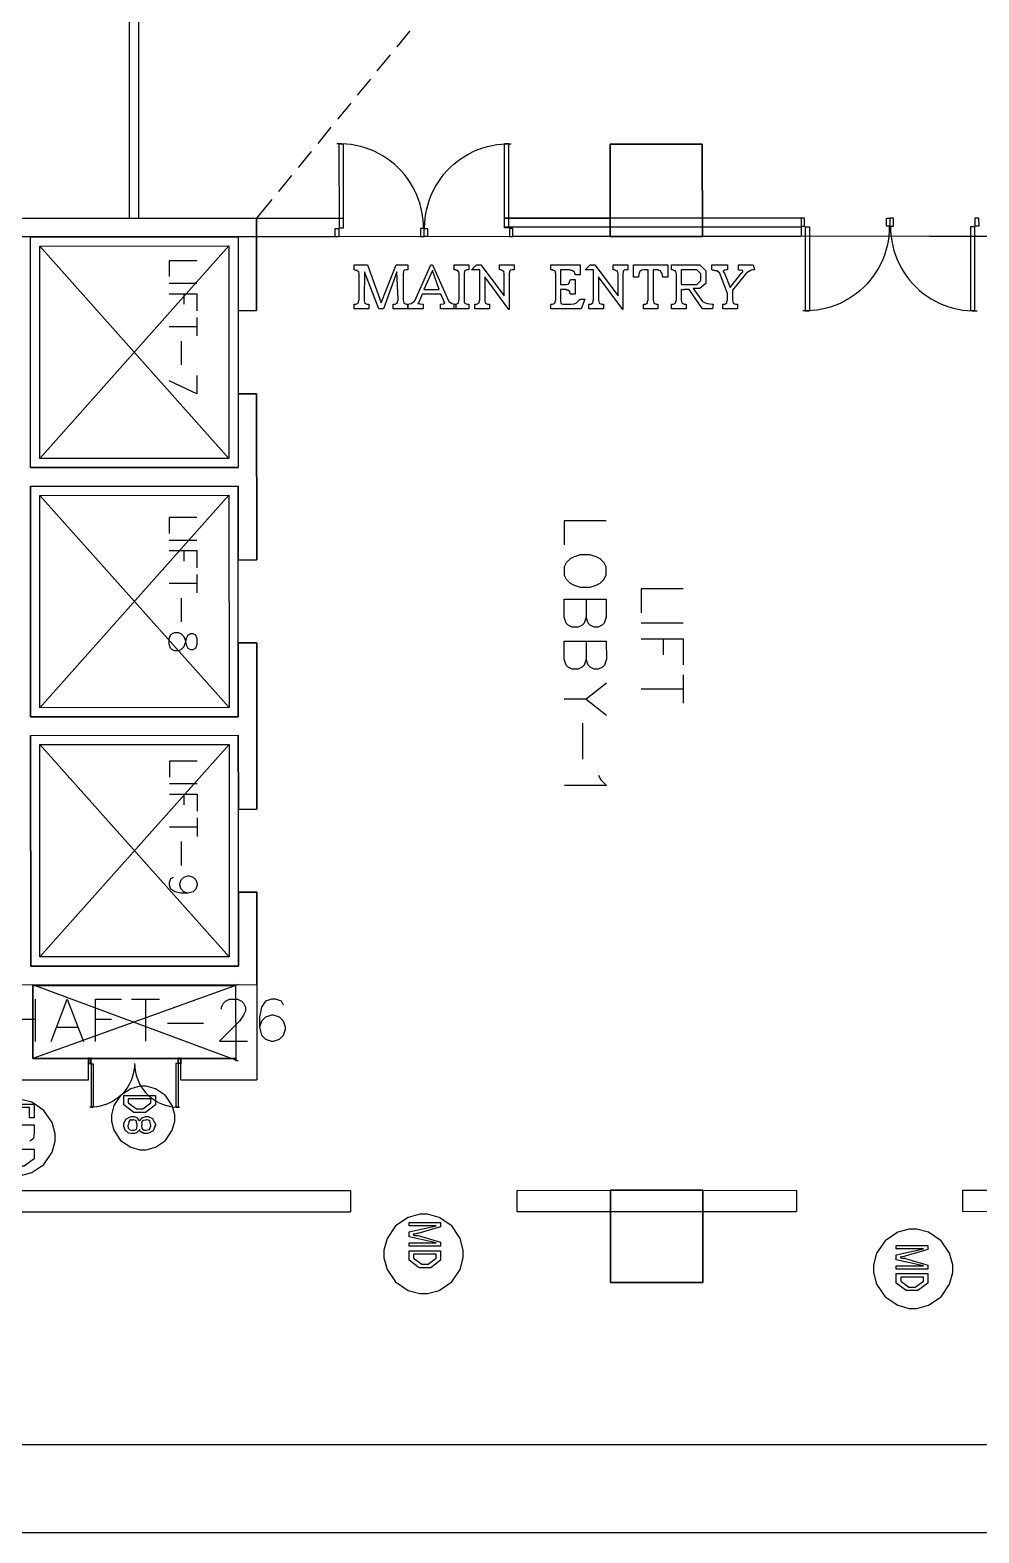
# Model space of a CAD drawing. Extents: x 0 to 23.4, y 0 to 16.5.
# Drawn here: x 7.921 to 10.619, y 0.206 to 4.478 of the extents above; entities that cross this region are included whole.
import ezdxf

# ---------------------------------------------------------------- set-up
doc = ezdxf.new("R2010")
doc.units = 0
doc.layers.get('0').update_dxf_attribs({"linetype": 'CONTINUOUS'})

msp = doc.modelspace()

# ---------------------------------------------------------------- linework, layer by layer
at = {"color": 0}
for points in [[(0.18755, 16.3479), (23.1772, 16.3479), (23.1772, 0.20622), (0.18755, 0.20622), (0.18755, 16.3479)], [(0.43766, 16.0978), (22.9271, 16.0978), (22.9271, 0.45627), (0.43766, 0.45627), (0.43766, 16.0978)], [(9.83257, 4.15397), (9.83268, 3.89154), (9.57026, 3.89144), (9.5701, 4.15386), (9.83257, 4.15397)], [(9.83257, 4.15397), (9.83268, 3.89154), (9.57026, 3.89144), (9.5701, 4.15386), (9.83257, 4.15397)], [(9.5701, 4.15386), (9.57026, 3.89144), (9.83268, 3.89154), (9.83257, 4.15397), (9.5701, 4.15386)], [(7.94857, 3.26058), (7.94829, 3.86426), (8.48633, 3.86447), (8.4866, 3.26079), (7.94857, 3.26058)], [(8.91228, 3.68544), (8.87233, 3.79069), (8.87061, 3.71322), (8.87061, 3.7105), (8.87224, 3.70275), (8.87256, 3.70236), (8.87283, 3.70161), (8.87896, 3.69933), (8.88103, 3.69933), (8.8845, 3.69933), (8.8845, 3.68544), (8.84283, 3.68544), (8.84283, 3.69933), (8.84631, 3.69933), (8.84853, 3.69933), (8.85476, 3.70242), (8.85519, 3.70301), (8.85503, 3.70301), (8.85476, 3.70622), (8.85672, 3.71149), (8.85672, 3.71322), (8.85671, 3.78267), (8.85671, 3.78494), (8.85542, 3.79135), (8.85519, 3.79178), (8.8546, 3.79156), (8.85226, 3.79243), (8.85189, 3.79486), (8.85151, 3.79503), (8.85064, 3.79449), (8.8469, 3.79465), (8.84381, 3.79656), (8.84283, 3.79656), (8.84283, 3.81044), (8.88015, 3.81044), (8.91922, 3.70281), (8.96175, 3.81044), (8.99561, 3.81044), (8.99561, 3.79656), (8.99214, 3.79656), (8.99044, 3.79656), (8.9854, 3.79563), (8.98367, 3.79351), (8.98324, 3.79286), (8.98286, 3.79167), (8.98172, 3.78494), (8.98171, 3.78267), (8.98172, 3.71322), (8.98171, 3.7105), (8.98335, 3.70275), (8.98367, 3.70236), (8.98394, 3.70161), (8.99007, 3.69933), (8.99212, 3.69933), (8.99561, 3.69933), (8.99561, 3.68544), (8.95394, 3.68544), (8.95393, 3.69933), (8.95742, 3.69933), (8.95964, 3.69933), (8.96588, 3.70242), (8.96631, 3.70301), (8.96615, 3.70301), (8.96588, 3.70622), (8.96783, 3.71149), (8.96783, 3.71322), (8.96436, 3.79069), (8.92617, 3.68544), (8.91228, 3.68544)], [(9.0894, 3.72717), (9.03558, 3.72717), (9.02756, 3.70676), (9.02701, 3.70568), (9.02453, 3.70324), (9.02453, 3.70242), (9.02419, 3.70231), (9.02376, 3.70101), (9.02669, 3.70063), (9.02713, 3.70047), (9.02713, 3.70047), (9.02951, 3.6996), (9.03694, 3.69943), (9.03842, 3.69938), (9.03842, 3.68549), (8.99501, 3.6855), (8.99501, 3.69938), (8.9955, 3.69949), (9.00439, 3.70079), (9.00478, 3.7009), (9.0051, 3.70112), (9.01383, 3.70774), (9.01475, 3.70871), (9.06033, 3.8105), (9.06554, 3.81049), (9.11089, 3.70828), (9.11171, 3.70665), (9.11931, 3.70144), (9.12001, 3.70112), (9.12001, 3.70112), (9.13026, 3.69943), (9.13151, 3.69938), (9.13151, 3.68549), (9.08854, 3.6855), (9.08854, 3.69938), (9.08925, 3.69943), (9.09765, 3.70036), (9.09808, 3.70047), (9.09842, 3.70053), (9.10069, 3.70215), (9.10069, 3.70264), (9.10037, 3.70269), (9.09776, 3.70763), (9.09722, 3.70828), (9.0894, 3.72717)], [(9.16894, 3.69938), (9.16894, 3.6855), (9.12728, 3.68549), (9.12728, 3.69938), (9.13075, 3.69938), (9.13292, 3.69938), (9.139, 3.7021), (9.13943, 3.70264), (9.13921, 3.70269), (9.13915, 3.70611), (9.14117, 3.71149), (9.14117, 3.71328), (9.14117, 3.78272), (9.14117, 3.78504), (9.1404, 3.79167), (9.14031, 3.79204), (9.13971, 3.79183), (9.13742, 3.79249), (9.13753, 3.79476), (9.13726, 3.79487), (9.13639, 3.79443), (9.13282, 3.79465), (9.13124, 3.79661), (9.13075, 3.79661), (9.12728, 3.79661), (9.12728, 3.81049), (9.16894, 3.8105), (9.16894, 3.79661), (9.16547, 3.79661), (9.16331, 3.79661), (9.15722, 3.79389), (9.15679, 3.79335), (9.15636, 3.7921), (9.15506, 3.7851), (9.15506, 3.78272), (9.15506, 3.71328), (9.15506, 3.71094), (9.15576, 3.70437), (9.15593, 3.70394), (9.15597, 3.70329), (9.15858, 3.70133), (9.15896, 3.70111), (9.15912, 3.70068), (9.16385, 3.69938), (9.16547, 3.69938), (9.16894, 3.69938)], [(9.19015, 3.8105), (9.20318, 3.81049), (9.26936, 3.72239), (9.26936, 3.78272), (9.26936, 3.78543), (9.26774, 3.79324), (9.26742, 3.79357), (9.26628, 3.79329), (9.26237, 3.79449), (9.25976, 3.79661), (9.25894, 3.7966), (9.25547, 3.79661), (9.25547, 3.8105), (9.29714, 3.81049), (9.29714, 3.7966), (9.29367, 3.79661), (9.29199, 3.79661), (9.28694, 3.79568), (9.28521, 3.79357), (9.28478, 3.79292), (9.2844, 3.79172), (9.28325, 3.785), (9.28325, 3.78272), (9.28325, 3.68354), (9.28282, 3.68354), (9.21381, 3.77642), (9.21381, 3.71328), (9.21381, 3.71056), (9.21544, 3.70281), (9.21576, 3.70242), (9.21604, 3.70167), (9.22217, 3.69938), (9.22422, 3.69938), (9.22769, 3.69939), (9.22769, 3.6855), (9.18603, 3.6855), (9.18603, 3.69938), (9.1895, 3.69939), (9.19174, 3.69939), (9.19797, 3.70247), (9.1984, 3.70307), (9.19824, 3.70307), (9.19797, 3.70628), (9.19992, 3.71154), (9.19992, 3.71328), (9.19992, 3.79661), (9.19792, 3.79661), (9.19336, 3.7966), (9.19189, 3.79661), (9.18994, 3.79661), (9.18554, 3.79661), (9.18408, 3.79661), (9.18212, 3.79661), (9.17774, 3.79661), (9.17626, 3.7966), (9.19015, 3.8105)], [(9.42953, 3.79661), (9.42953, 3.75494), (9.44342, 3.75493), (9.44596, 3.75494), (9.45318, 3.75694), (9.45361, 3.75732), (9.45329, 3.75771), (9.45719, 3.76747), (9.45731, 3.76882), (9.47119, 3.76883), (9.47119, 3.72717), (9.45731, 3.72717), (9.45714, 3.72831), (9.45567, 3.73551), (9.45557, 3.73585), (9.45486, 3.73568), (9.45236, 3.73687), (9.45204, 3.73936), (9.45165, 3.73953), (9.45085, 3.73899), (9.44721, 3.73915), (9.44433, 3.74106), (9.44342, 3.74104), (9.42953, 3.74106), (9.42953, 3.71001), (9.42953, 3.70807), (9.43007, 3.70247), (9.43018, 3.70221), (9.43022, 3.70176), (9.43192, 3.70019), (9.43212, 3.70003), (9.43212, 3.69987), (9.43653, 3.69938), (9.43799, 3.69938), (9.45535, 3.69938), (9.4585, 3.69939), (9.46728, 3.70014), (9.46793, 3.70025), (9.46793, 3.70025), (9.47487, 3.70313), (9.47553, 3.7035), (9.47592, 3.70372), (9.48421, 3.71218), (9.48508, 3.71328), (9.49897, 3.71328), (9.48856, 3.6855), (9.40175, 3.6855), (9.40175, 3.69939), (9.40522, 3.69938), (9.40685, 3.69938), (9.41118, 3.70068), (9.41172, 3.7009), (9.41172, 3.7009), (9.4146, 3.70383), (9.41476, 3.70415), (9.4145, 3.70415), (9.41374, 3.70703), (9.41564, 3.71175), (9.41564, 3.71328), (9.41564, 3.78272), (9.41564, 3.78549), (9.41401, 3.79346), (9.41368, 3.79378), (9.41265, 3.79346), (9.40885, 3.79454), (9.40608, 3.79661), (9.40522, 3.7966), (9.40175, 3.79661), (9.40175, 3.8105), (9.48508, 3.8105), (9.48508, 3.78272), (9.47119, 3.78272), (9.47097, 3.78386), (9.46842, 3.79144), (9.46815, 3.79183), (9.46739, 3.79167), (9.46468, 3.79297), (9.46371, 3.79551), (9.46317, 3.79574), (9.46251, 3.79508), (9.45876, 3.79476), (9.45503, 3.79661), (9.45383, 3.7966), (9.42953, 3.79661)], [(9.51372, 3.8105), (9.52675, 3.8105), (9.59293, 3.72239), (9.59293, 3.78272), (9.59293, 3.78543), (9.59131, 3.79324), (9.59099, 3.79357), (9.58985, 3.79329), (9.58593, 3.79449), (9.58333, 3.7966), (9.58251, 3.79661), (9.57904, 3.7966), (9.57904, 3.81049), (9.62071, 3.8105), (9.62071, 3.79661), (9.61724, 3.7966), (9.61556, 3.79661), (9.61051, 3.79568), (9.60878, 3.79357), (9.60835, 3.79292), (9.60796, 3.79172), (9.60682, 3.785), (9.60682, 3.78272), (9.60682, 3.68354), (9.60639, 3.68354), (9.53737, 3.77642), (9.53737, 3.71328), (9.53737, 3.71056), (9.53901, 3.70281), (9.53933, 3.70242), (9.5396, 3.70167), (9.54574, 3.69939), (9.54779, 3.69939), (9.55126, 3.69938), (9.55126, 3.68549), (9.5096, 3.6855), (9.5096, 3.69939), (9.51307, 3.69938), (9.51531, 3.69938), (9.52154, 3.70247), (9.52197, 3.70307), (9.52181, 3.70307), (9.52154, 3.70628), (9.52349, 3.71154), (9.52349, 3.71328), (9.52349, 3.79661), (9.52149, 3.79661), (9.51693, 3.79661), (9.51546, 3.7966), (9.51351, 3.7966), (9.50911, 3.7966), (9.50765, 3.79661), (9.50569, 3.79661), (9.50131, 3.79661), (9.49983, 3.79661), (9.51372, 3.8105)], [(9.73432, 3.8105), (9.73432, 3.77621), (9.72043, 3.77621), (9.72032, 3.77686), (9.71869, 3.78614), (9.71847, 3.78662), (9.71728, 3.78711), (9.71468, 3.79064), (9.71381, 3.79383), (9.71326, 3.79422), (9.7124, 3.79378), (9.70865, 3.7946), (9.70574, 3.79661), (9.70481, 3.79661), (9.69265, 3.79661), (9.69265, 3.71328), (9.69265, 3.71056), (9.69428, 3.70281), (9.69461, 3.70242), (9.69488, 3.70167), (9.70101, 3.69938), (9.70307, 3.69938), (9.70654, 3.69939), (9.70654, 3.6855), (9.66487, 3.6855), (9.66487, 3.69938), (9.66835, 3.69939), (9.67057, 3.69939), (9.67681, 3.70247), (9.67725, 3.70307), (9.67708, 3.70307), (9.67681, 3.70628), (9.67876, 3.71153), (9.67876, 3.71328), (9.67876, 3.7966), (9.66835, 3.79661), (9.66613, 3.7966), (9.65989, 3.79574), (9.65944, 3.79551), (9.65847, 3.79449), (9.65533, 3.79144), (9.65408, 3.78967), (9.65381, 3.78901), (9.65315, 3.78771), (9.65104, 3.77756), (9.65099, 3.77621), (9.6371, 3.77621), (9.6371, 3.8105), (9.73432, 3.8105)], [(9.86171, 3.6855), (9.83328, 3.68549), (9.79508, 3.74104), (9.79303, 3.74104), (9.78478, 3.74083), (9.78207, 3.74083), (9.78142, 3.74024), (9.77864, 3.73915), (9.77778, 3.74083), (9.7775, 3.74083), (9.77707, 3.74024), (9.77463, 3.73921), (9.77317, 3.74106), (9.77274, 3.74106), (9.77274, 3.71328), (9.77274, 3.71056), (9.77436, 3.70281), (9.77468, 3.70242), (9.77496, 3.70167), (9.78093, 3.69939), (9.78293, 3.69939), (9.78663, 3.69938), (9.78663, 3.68549), (9.74496, 3.6855), (9.74496, 3.69939), (9.74864, 3.69938), (9.75082, 3.69938), (9.75689, 3.70264), (9.75732, 3.70329), (9.75721, 3.70329), (9.75689, 3.70628), (9.75885, 3.71154), (9.75885, 3.71328), (9.75885, 3.78272), (9.75885, 3.78543), (9.75721, 3.79324), (9.75689, 3.79357), (9.75575, 3.79329), (9.7519, 3.79449), (9.74946, 3.79661), (9.74864, 3.7966), (9.74496, 3.79661), (9.74496, 3.8105), (9.79031, 3.81049), (9.82547, 3.8105), (9.84218, 3.79378), (9.84218, 3.77707), (9.84218, 3.75776), (9.82547, 3.74387), (9.80615, 3.74387), (9.83306, 3.70676), (9.83404, 3.70546), (9.84657, 3.70139), (9.8476, 3.70111), (9.84814, 3.70079), (9.86182, 3.69949), (9.86344, 3.69939), (9.86171, 3.6855)], [(9.93565, 3.8105), (9.97754, 3.81049), (9.98101, 3.79661), (9.97863, 3.79661), (9.97694, 3.79661), (9.97265, 3.79551), (9.97189, 3.79531), (9.9706, 3.79438), (9.96619, 3.79232), (9.96431, 3.79215), (9.96386, 3.79183), (9.96294, 3.79069), (9.95606, 3.7851), (9.95518, 3.78424), (9.91829, 3.73844), (9.91829, 3.71328), (9.91829, 3.71056), (9.91992, 3.70281), (9.92025, 3.70242), (9.92051, 3.70167), (9.92681, 3.69938), (9.92893, 3.69938), (9.93218, 3.69938), (9.93218, 3.6855), (9.89051, 3.68549), (9.89051, 3.69938), (9.89399, 3.69938), (9.89621, 3.69938), (9.90246, 3.70247), (9.90289, 3.70307), (9.90272, 3.70307), (9.90246, 3.70628), (9.9044, 3.71154), (9.9044, 3.71328), (9.9044, 3.72911), (9.88118, 3.78944), (9.87983, 3.7895), (9.87349, 3.79389), (9.87315, 3.794), (9.87235, 3.79351), (9.86876, 3.79357), (9.86578, 3.79596), (9.86469, 3.79617), (9.86447, 3.79568), (9.86225, 3.79482), (9.86014, 3.79661), (9.85949, 3.79661), (9.85949, 3.8105), (9.90419, 3.8105), (9.90419, 3.79661), (9.90181, 3.79661), (9.90007, 3.79661), (9.8954, 3.79574), (9.89486, 3.79551), (9.89426, 3.79476), (9.89204, 3.79281), (9.89182, 3.79275), (9.89182, 3.79269), (9.89171, 3.79161), (9.89507, 3.78776), (9.89572, 3.78706), (9.91135, 3.74669), (9.94239, 3.78532), (9.94239, 3.78586), (9.9476, 3.79053), (9.9476, 3.79204), (9.9476, 3.79204), (9.9465, 3.79428), (9.94629, 3.79443), (9.94629, 3.79443), (9.94297, 3.7959), (9.9426, 3.79596), (9.94183, 3.79536), (9.93842, 3.79482), (9.93631, 3.79661), (9.93565, 3.79661), (9.93565, 3.8105)], [(9.08399, 3.74106), (9.06575, 3.79465), (9.04101, 3.74106), (9.08399, 3.74106)], [(9.77274, 3.75494), (9.77376, 3.75493), (9.77604, 3.75493), (9.77686, 3.75494), (9.77686, 3.75494), (9.77897, 3.75494), (9.77968, 3.75493), (9.81722, 3.75494), (9.82829, 3.766), (9.82829, 3.77621), (9.82829, 3.78554), (9.81722, 3.79661), (9.79226, 3.79661), (9.78737, 3.79661), (9.77636, 3.79661), (9.77274, 3.79661), (9.77274, 3.75494)], [(7.94883, 2.55197), (7.94857, 3.1556), (8.4866, 3.15582), (8.48687, 2.55219), (7.94883, 2.55197)], [(9.55957, 2.95199), (9.55388, 2.96332), (9.54249, 2.97472), (9.53108, 2.98042), (9.514, 2.98611), (9.48551, 2.98611), (9.46843, 2.98042), (9.45703, 2.97472), (9.44569, 2.96332), (9.44, 2.95193), (9.44, 2.92914), (9.44569, 2.91775), (9.45708, 2.90636), (9.46847, 2.90067), (9.48557, 2.89497), (9.51406, 2.89501), (9.53108, 2.90072), (9.54249, 2.90642), (9.55388, 2.91781), (9.55957, 2.92919), (9.55957, 2.95199)], [(8.39567, 2.74735), (8.39193, 2.75857), (8.38444, 2.76232), (8.3769, 2.76232), (8.36942, 2.75857), (8.36567, 2.75103), (8.36193, 2.73606), (8.35818, 2.72483), (8.35069, 2.71729), (8.34321, 2.71354), (8.33192, 2.71354), (8.32443, 2.71729), (8.32069, 2.72103), (8.31694, 2.73232), (8.31694, 2.74729), (8.32069, 2.75851), (8.32443, 2.76226), (8.33192, 2.76606), (8.34315, 2.76606), (8.35069, 2.76232), (8.35818, 2.75483), (8.36193, 2.74354), (8.36567, 2.72857), (8.36947, 2.72108), (8.37696, 2.71733), (8.38444, 2.71733), (8.39193, 2.72108), (8.39567, 2.73232), (8.39567, 2.74735)], [(7.94917, 1.84338), (7.94889, 2.447), (8.48693, 2.44721), (8.48719, 1.84358), (7.94917, 1.84338)], [(8.50558, 1.76204), (8.50569, 1.5549), (7.92893, 1.55464), (7.92882, 1.76178), (8.50558, 1.76204)], [(8.09435, 1.55469), (8.08708, 1.55469), (8.08708, 1.54015), (8.09435, 1.54015), (8.09435, 1.55469)], [(8.09435, 1.55469), (8.08708, 1.55469), (8.08708, 1.54015), (8.09435, 1.54015), (8.09435, 1.55469)], [(8.09343, 1.55382), (8.088, 1.55382), (8.088, 1.54107), (8.09343, 1.54107), (8.09343, 1.55382)], [(8.34224, 1.55479), (8.3495, 1.55479), (8.3495, 1.54025), (8.34224, 1.54025), (8.34224, 1.55479)], [(8.34224, 1.55479), (8.3495, 1.55479), (8.3495, 1.54025), (8.34224, 1.54025), (8.34224, 1.55479)], [(8.34315, 1.55393), (8.34864, 1.55393), (8.34864, 1.54118), (8.34315, 1.54118), (8.34315, 1.55393)], [(8.33251, 1.38574), (8.33251, 1.39453), (8.32542, 1.4209), (8.3061, 1.4496), (8.2774, 1.46892), (8.25103, 1.47597), (8.24229, 1.47597), (8.2335, 1.47597), (8.20714, 1.46892), (8.1785, 1.4496), (8.15912, 1.4209), (8.15207, 1.39453), (8.15207, 1.38574), (8.15207, 1.37701), (8.15912, 1.35064), (8.1785, 1.32199), (8.20714, 1.30263), (8.2335, 1.29552), (8.24229, 1.29552), (8.25103, 1.29552), (8.2774, 1.30263), (8.3061, 1.32199), (8.32542, 1.35064), (8.33251, 1.37701), (8.33251, 1.38574)], [(7.84293, 1.42492), (7.93257, 1.42492), (7.93257, 1.3865), (7.91976, 1.3865), (7.91976, 1.41515), (7.89415, 1.41515), (7.89415, 1.39606), (7.88135, 1.39606), (7.88135, 1.41515), (7.84293, 1.41515), (7.84293, 1.42492)], [(8.18756, 1.44971), (8.27718, 1.44971), (8.27718, 1.42974), (8.27718, 1.42279), (8.24897, 1.40153), (8.23269, 1.40153), (8.21576, 1.40153), (8.18756, 1.42279), (8.18756, 1.42865), (8.18756, 1.44971)], [(8.20036, 1.43994), (8.20036, 1.42908), (8.20036, 1.42844), (8.22336, 1.41129), (8.23292, 1.41129), (8.24138, 1.41129), (8.26437, 1.42844), (8.26437, 1.42931), (8.26437, 1.43994), (8.20036, 1.43994)], [(8.23269, 1.37804), (8.23281, 1.37891), (8.23942, 1.3865), (8.24029, 1.38693), (8.24029, 1.38693), (8.24451, 1.38769), (8.25043, 1.38976), (8.25244, 1.38976), (8.25683, 1.38976), (8.26882, 1.38433), (8.27001, 1.38324), (8.27012, 1.38156), (8.27376, 1.37478), (8.27718, 1.36811), (8.27718, 1.36588), (8.27664, 1.36371), (8.271, 1.34939), (8.26981, 1.34831), (8.26753, 1.34722), (8.26014, 1.34342), (8.25401, 1.3418), (8.252, 1.3418), (8.25032, 1.34125), (8.24468, 1.34158), (8.24115, 1.34418), (8.24029, 1.34462), (8.23899, 1.34435), (8.23449, 1.3469), (8.23312, 1.35216), (8.23269, 1.35308), (8.23199, 1.35178), (8.22575, 1.34532), (8.22487, 1.34483), (8.22336, 1.34364), (8.21783, 1.34125), (8.21349, 1.3418), (8.21207, 1.3418), (8.20953, 1.3412), (8.20111, 1.3425), (8.19569, 1.34722), (8.1945, 1.34831), (8.19276, 1.34939), (8.18756, 1.3616), (8.18756, 1.36567), (8.18756, 1.37006), (8.19331, 1.38216), (8.1945, 1.38325), (8.1951, 1.38374), (8.20161, 1.38726), (8.20958, 1.38976), (8.21229, 1.38976), (8.21556, 1.38976), (8.22444, 1.38726), (8.22532, 1.38672), (8.22537, 1.38547), (8.22857, 1.38173), (8.23236, 1.37902), (8.23269, 1.37804)], [(8.21337, 1.38021), (8.21218, 1.37999), (8.2085, 1.37988), (8.20731, 1.38081), (8.20688, 1.38086), (8.20589, 1.38059), (8.20236, 1.37663), (8.2021, 1.37565), (8.20176, 1.37386), (8.20068, 1.36843), (8.20036, 1.36637), (8.20036, 1.36567), (8.19937, 1.36377), (8.1996, 1.35655), (8.20324, 1.35335), (8.20383, 1.35308), (8.20421, 1.35238), (8.21072, 1.35134), (8.21294, 1.35135), (8.21294, 1.35135), (8.21664, 1.3514), (8.22162, 1.35281), (8.22228, 1.35308), (8.22228, 1.35308), (8.22413, 1.35655), (8.22596, 1.36355), (8.22596, 1.36588), (8.22504, 1.3674), (8.22368, 1.37402), (8.22288, 1.3782), (8.22228, 1.37847), (8.22108, 1.37858), (8.21528, 1.38021), (8.21337, 1.38021)], [(8.25201, 1.38021), (8.25026, 1.37988), (8.24306, 1.3788), (8.24246, 1.37847), (8.2411, 1.37809), (8.23801, 1.37413), (8.23876, 1.36778), (8.23876, 1.36567), (8.23801, 1.36361), (8.23839, 1.35639), (8.24164, 1.35314), (8.24224, 1.35287), (8.24224, 1.35287), (8.24468, 1.35113), (8.24968, 1.35135), (8.25136, 1.35135), (8.25157, 1.35107), (8.25982, 1.35281), (8.26047, 1.35308), (8.26047, 1.35308), (8.26437, 1.36252), (8.26437, 1.36567), (8.26372, 1.36724), (8.26129, 1.3782), (8.26069, 1.37847), (8.25976, 1.37858), (8.2539, 1.38021), (8.25201, 1.38021)], [(7.84293, 1.29671), (7.93257, 1.29671), (7.93256, 1.27675), (7.93257, 1.2698), (7.90435, 1.24853), (7.88807, 1.24853), (7.87115, 1.24854), (7.84293, 1.2698), (7.84293, 1.27566), (7.84293, 1.29671)], [(9.83388, 1.18039), (9.83399, 0.91791), (9.5715, 0.91781), (9.5714, 1.18028), (9.83388, 1.18039)], [(9.83388, 1.18039), (9.83399, 0.91791), (9.5715, 0.91781), (9.5714, 1.18028), (9.83388, 1.18039)], [(9.5714, 1.18028), (9.5715, 0.91781), (9.83399, 0.91791), (9.83388, 1.18039), (9.5714, 1.18028)], [(9.15289, 0.9993), (9.15289, 1.01031), (9.14399, 1.04324), (9.11985, 1.07905), (9.08404, 1.10324), (9.05111, 1.11209), (9.04015, 1.11209), (9.02914, 1.11209), (8.99621, 1.10324), (8.96039, 1.07905), (8.93619, 1.04324), (8.92736, 1.01031), (8.92736, 0.9993), (8.92736, 0.98834), (8.93619, 0.9554), (8.96039, 0.91954), (8.99621, 0.8954), (9.02914, 0.8865), (9.04015, 0.8865), (9.05111, 0.8865), (9.08404, 0.8954), (9.11985, 0.91954), (9.14399, 0.9554), (9.15289, 0.98834), (9.15289, 0.9993)], [(8.99881, 1.08854), (9.08843, 1.08854), (9.08843, 1.07661), (9.02354, 1.05773), (9.02121, 1.05735), (9.01421, 1.05594), (9.01079, 1.05507), (9.0101, 1.05491), (9.01004, 1.05431), (9.01476, 1.05203), (9.023, 1.05203), (9.02463, 1.05165), (9.08843, 1.03299), (9.08843, 1.02127), (8.99881, 1.02127), (8.99881, 1.03082), (9.07563, 1.03082), (8.99881, 1.04774), (8.99881, 1.06185), (9.07563, 1.07878), (8.99881, 1.07878), (8.99881, 1.08854)], [(10.5448, 0.95719), (10.5448, 0.96821), (10.5359, 1.00108), (10.5118, 1.03695), (10.4759, 1.06109), (10.443, 1.06993), (10.432, 1.06993), (10.421, 1.06993), (10.3881, 1.06109), (10.3523, 1.03695), (10.3281, 1.00108), (10.3192, 0.96821), (10.3192, 0.95719), (10.3192, 0.94624), (10.3281, 0.9133), (10.3523, 0.87744), (10.3881, 0.8533), (10.421, 0.8444), (10.432, 0.8444), (10.443, 0.8444), (10.4759, 0.8533), (10.5118, 0.87744), (10.5359, 0.9133), (10.5448, 0.94624), (10.5448, 0.95719)], [(8.99881, 1.00841), (9.08843, 1.00841), (9.08843, 0.98844), (9.08843, 0.9815), (9.06022, 0.96023), (9.04394, 0.96023), (9.02701, 0.96023), (8.99881, 0.9815), (8.99881, 0.98736), (8.99881, 1.00841)], [(9.01161, 0.99864), (9.01161, 0.98779), (9.01161, 0.98714), (9.03461, 0.97), (9.04417, 0.97), (9.05263, 0.97), (9.07563, 0.98714), (9.07563, 0.98801), (9.07563, 0.99864), (9.01161, 0.99864)], [(10.3843, 1.02338), (10.4739, 1.02338), (10.4739, 1.01145), (10.409, 0.99257), (10.4067, 0.99219), (10.3997, 0.99078), (10.3963, 0.98991), (10.3956, 0.98975), (10.3955, 0.98915), (10.4002, 0.98687), (10.4085, 0.98687), (10.4101, 0.98649), (10.4739, 0.96783), (10.4739, 0.95611), (10.3843, 0.95611), (10.3843, 0.96566), (10.4611, 0.96566), (10.3843, 0.98258), (10.3843, 0.99669), (10.4611, 1.01362), (10.3843, 1.01362), (10.3843, 1.02338)], [(10.3843, 0.94325), (10.4739, 0.94325), (10.4739, 0.92329), (10.4739, 0.91634), (10.4457, 0.89507), (10.4294, 0.89507), (10.4125, 0.89507), (10.3843, 0.91634), (10.3843, 0.9222), (10.3843, 0.94325)], [(10.3971, 0.93349), (10.3971, 0.92263), (10.3971, 0.92198), (10.4201, 0.90484), (10.4296, 0.90484), (10.4381, 0.90484), (10.4611, 0.92198), (10.4611, 0.92285), (10.4611, 0.93348), (10.3971, 0.93349)]]:
    msp.add_lwpolyline(points, close=True, dxfattribs=at)
for points in [[(18.7535, 3.89535), (18.7494, 13.0786), (0.64551, 13.0708), (0.64947, 3.88758), (8.79889, 3.89106)], [(17.0065, 3.89464), (0.64947, 3.88758), (0.64551, 13.0708), (18.7494, 13.0786), (18.7535, 3.89535), (17.2431, 3.89469)], [(18.7013, 3.89535), (18.6972, 13.0263), (0.69781, 13.0186), (0.70171, 3.93983), (8.79883, 3.94336)], [(8.2021, 5.80735), (8.2029, 3.94308)], [(8.2021, 5.80735), (8.2029, 3.94308)], [(8.22835, 5.80735), (8.22917, 3.94308)], [(9.00092, 4.47618), (8.96354, 4.43044)], [(8.94488, 4.40761), (8.90744, 4.36193)], [(8.88878, 4.33903), (8.8514, 4.29335)], [(8.83268, 4.27051), (8.79531, 4.22478)], [(8.77658, 4.20193), (8.73921, 4.15619)], [(9.03971, 3.91585), (9.03933, 3.92953), (9.03814, 3.94314), (9.03618, 3.95671), (9.03347, 3.97011), (9.03, 3.98329), (9.02576, 3.99631), (9.02078, 4.00906), (9.01508, 4.02149), (9.00868, 4.03353), (9.00163, 4.04525), (8.99393, 4.05653), (8.98557, 4.06733), (8.97657, 4.07769), (8.96707, 4.08746), (8.95697, 4.09668), (8.94635, 4.10536), (8.93528, 4.11339), (8.92378, 4.12076), (8.91189, 4.12744), (8.89958, 4.13346), (8.88699, 4.13878), (8.87414, 4.14333), (8.861, 4.14719), (8.84765, 4.15028), (8.83421, 4.15256), (8.82064, 4.15414), (8.80697, 4.15489), (8.79329, 4.15483)], [(8.80051, 3.91575), (8.8004, 4.15494)], [(8.8004, 4.15494), (8.81239, 4.15494)], [(8.8125, 3.91575), (8.81239, 4.15494)], [(9.04303, 3.91585), (9.0434, 3.92953), (9.0446, 3.94314), (9.04656, 3.95671), (9.04926, 3.97011), (9.05274, 3.98329), (9.05692, 3.99631), (9.0619, 4.00906), (9.0676, 4.02149), (9.07394, 4.03358), (9.081, 4.04531), (9.08871, 4.05658), (9.09706, 4.06739), (9.10601, 4.07775), (9.11556, 4.08751), (9.12565, 4.09679), (9.13624, 4.10542), (9.14729, 4.11344), (9.15881, 4.12088), (9.17068, 4.12756), (9.18294, 4.13357), (9.19558, 4.13889), (9.20844, 4.1435), (9.22157, 4.14735), (9.23486, 4.15044), (9.24838, 4.15278), (9.26193, 4.15429), (9.27561, 4.15506), (9.28928, 4.15506)], [(9.27029, 3.91596), (9.27018, 4.15517)], [(9.28212, 4.15517), (9.27018, 4.15517)], [(9.28222, 3.91596), (9.28212, 4.15517)], [(8.72054, 4.13336), (8.68317, 4.08768)], [(8.66444, 4.06478), (8.62706, 4.0191)], [(8.60835, 3.99625), (8.565, 3.94325)], [(7.87044, 1.7646), (8.56597, 1.76486), (8.56586, 2.02735), (8.51335, 2.02729), (8.51346, 1.81733), (7.9229, 1.81711), (7.92264, 2.47319), (8.51313, 2.47347), (8.51324, 2.26351), (8.56575, 2.26351), (8.56554, 2.73594), (8.51303, 2.73594), (8.51313, 2.52599), (7.92264, 2.52572), (7.92231, 3.18186), (8.51286, 3.18207), (8.51297, 2.97211), (8.56543, 2.97217), (8.56521, 3.44456), (8.51275, 3.44456), (8.51281, 3.2346), (7.92231, 3.23432), (7.92204, 3.89046), (8.51253, 3.89074), (8.51264, 3.68078), (8.56511, 3.68078), (8.565, 3.94325), (8.565, 3.94325), (7.86951, 3.94293)], [(8.565, 3.94325), (8.81244, 3.94336)], [(8.565, 3.94325), (8.56511, 3.68078)], [(10.1135, 3.9439), (9.27029, 3.94353)], [(9.27029, 3.94353), (9.57021, 3.94368)], [(10.1234, 3.94379), (10.1135, 3.94379)], [(10.1135, 3.94379), (10.1135, 3.92051)], [(10.1135, 3.94379), (10.1135, 3.8915)], [(10.1235, 3.92051), (10.1234, 3.94379)], [(10.356, 3.9439), (10.366, 3.9439)], [(10.356, 3.92063), (10.356, 3.9439)], [(10.3759, 3.9439), (10.366, 3.9439)], [(10.366, 3.9439), (10.366, 3.92063)], [(10.366, 3.9439), (10.366, 3.92063)], [(10.3759, 3.92063), (10.3759, 3.9439)], [(10.6085, 3.94401), (10.6184, 3.94401)], [(10.6085, 3.92074), (10.6085, 3.94401)], [(10.6184, 3.94401), (10.6185, 3.92074)], [(8.79889, 3.89106), (7.57053, 3.89031)], [(7.92204, 3.89046), (8.51253, 3.89074)], [(8.51253, 3.89074), (7.92204, 3.89046)], [(7.92204, 3.89046), (8.51253, 3.89074)], [(7.92231, 3.23432), (7.92204, 3.89046)], [(8.51253, 3.89074), (8.51264, 3.68078)], [(8.7889, 3.89085), (8.7889, 3.91411)], [(8.7889, 3.91411), (8.79889, 3.91411)], [(8.79889, 3.89085), (8.7889, 3.89085)], [(8.79889, 3.91411), (8.79889, 3.89085)], [(8.80051, 3.91575), (8.8125, 3.91575)], [(9.04139, 3.91422), (9.03142, 3.91422)], [(9.03142, 3.91422), (9.03142, 3.89094)], [(9.03142, 3.89094), (9.04139, 3.89094)], [(9.04139, 3.89094), (9.04139, 3.91422)], [(9.04139, 3.89094), (9.04139, 3.91422)], [(9.04139, 3.91422), (9.05132, 3.91422)], [(9.05137, 3.89094), (9.04139, 3.89094)], [(9.05132, 3.91422), (9.05137, 3.89094)], [(10.1135, 3.91792), (9.27029, 3.91754)], [(9.28222, 3.91596), (9.27029, 3.91596)], [(9.29389, 3.91433), (9.2839, 3.91433)], [(9.2839, 3.91433), (9.2839, 3.89106)], [(9.2839, 3.89106), (9.29389, 3.89106)], [(9.29389, 3.89106), (9.29389, 3.91433)], [(10.1135, 3.8915), (9.29389, 3.89106)], [(10.0056, 3.89139), (9.30382, 3.89106)], [(10.1135, 3.89139), (10.0056, 3.89139)], [(10.1135, 3.92051), (10.1235, 3.92051)], [(10.3643, 3.91894), (10.3639, 3.90533), (10.3628, 3.89165), (10.3608, 3.87815), (10.3581, 3.86475), (10.3547, 3.85151), (10.3504, 3.83854), (10.3455, 3.82579), (10.3398, 3.81337), (10.3334, 3.80126), (10.3263, 3.78956), (10.3186, 3.77826), (10.3103, 3.76742), (10.3013, 3.75711), (10.2918, 3.74729), (10.2817, 3.73807), (10.2712, 3.72939), (10.2601, 3.72136), (10.2486, 3.71397), (10.2367, 3.70725), (10.2244, 3.70122), (10.2118, 3.6959), (10.1989, 3.69135), (10.1858, 3.6875), (10.1725, 3.6844), (10.159, 3.68207), (10.1454, 3.68056), (10.1318, 3.67974), (10.1181, 3.67979)], [(10.1251, 3.91889), (10.1252, 3.67969)], [(10.1251, 3.91889), (10.1371, 3.91889)], [(10.1371, 3.91889), (10.1372, 3.67969)], [(10.366, 3.92063), (10.356, 3.92063)], [(10.366, 3.92063), (10.3759, 3.92063)], [(10.3676, 3.91894), (10.3681, 3.90533), (10.3692, 3.89171), (10.3712, 3.87815), (10.3739, 3.86475), (10.3774, 3.85151), (10.3816, 3.83854), (10.3866, 3.82579), (10.3923, 3.81337), (10.3987, 3.80126), (10.4057, 3.78956), (10.4135, 3.77832), (10.4218, 3.76747), (10.4308, 3.75717), (10.4403, 3.74735), (10.4504, 3.73812), (10.461, 3.72949), (10.4721, 3.72146), (10.4836, 3.71408), (10.4955, 3.70736), (10.5078, 3.70133), (10.5203, 3.69607), (10.5333, 3.69146), (10.5464, 3.68767), (10.5597, 3.68457), (10.5732, 3.68224), (10.5867, 3.68072), (10.6004, 3.67996), (10.6141, 3.67996)], [(10.8379, 3.89171), (10.478, 3.89154)], [(10.6068, 3.91906), (10.5949, 3.91906)], [(10.5949, 3.91906), (10.595, 3.67985)], [(10.6068, 3.91906), (10.6069, 3.67985)], [(10.6185, 3.92074), (10.6085, 3.92074)], [(7.94829, 3.86426), (8.4866, 3.26079)], [(7.94829, 3.86426), (8.4866, 3.26079)], [(8.48633, 3.86447), (7.94857, 3.26058)], [(8.48633, 3.86447), (7.94857, 3.26058)], [(8.39524, 3.82249), (8.31646, 3.82243), (8.31651, 3.77746)], [(8.31651, 3.75868), (8.39524, 3.75874)], [(8.31651, 3.72874), (8.39524, 3.72874), (8.39529, 3.68001)], [(8.35775, 3.72874), (8.35775, 3.69874)], [(8.51264, 3.68078), (8.51275, 3.44456)], [(8.51264, 3.68078), (8.56511, 3.68078)], [(10.1252, 3.67969), (10.1372, 3.67969)], [(10.6069, 3.67985), (10.595, 3.67985)], [(8.39529, 3.63504), (8.31657, 3.63499)], [(8.39529, 3.66124), (8.39529, 3.60878)], [(8.35032, 3.59375), (8.35037, 3.52626)], [(8.39535, 3.49631), (8.3954, 3.44379), (8.31663, 3.48128)], [(8.51275, 3.44456), (8.56521, 3.44456)], [(8.51275, 3.44456), (8.51281, 3.2346)], [(8.56521, 3.44456), (8.56543, 2.97217)], [(7.92231, 3.23432), (8.51281, 3.2346)], [(7.92231, 3.18186), (8.51286, 3.18207)], [(7.92231, 3.18186), (7.92264, 2.52572)], [(7.92247, 2.86692), (7.92231, 3.18186)], [(8.51297, 2.97211), (8.51286, 3.18207)], [(8.48687, 2.55219), (7.94857, 3.1556)], [(8.48687, 2.55219), (7.94857, 3.1556)], [(7.94883, 2.55197), (8.4866, 3.15582)], [(7.94883, 2.55197), (8.4866, 3.15582)], [(8.39551, 3.09224), (8.31679, 3.09224), (8.31679, 3.04725)], [(9.55951, 3.08296), (9.43994, 3.0829), (9.43994, 3.01454)], [(8.31685, 3.02849), (8.39556, 3.02854)], [(8.31685, 2.99849), (8.39556, 2.99854), (8.39556, 2.94976)], [(8.35807, 2.99854), (8.35807, 2.96853)], [(8.51297, 2.97211), (8.56543, 2.97217)], [(8.51303, 2.73594), (8.51297, 2.97211)], [(8.39561, 2.93104), (8.39561, 2.87853)], [(8.39561, 2.90479), (8.31689, 2.90474)], [(8.35064, 2.86356), (8.35064, 2.79606)], [(9.77815, 2.88981), (9.65853, 2.88976), (9.65858, 2.82146)], [(9.44, 2.86079), (9.55957, 2.86083), (9.55963, 2.80963), (9.55393, 2.79254), (9.54824, 2.78683), (9.53683, 2.78114), (9.52544, 2.78114), (9.51406, 2.78678), (9.50836, 2.79249), (9.50265, 2.80957)], [(9.50265, 2.86083), (9.50265, 2.80957), (9.49701, 2.79249), (9.49132, 2.78678), (9.47993, 2.78108), (9.46283, 2.78108), (9.45144, 2.78678), (9.44575, 2.79249), (9.44006, 2.80957), (9.44, 2.86079)], [(9.65858, 2.79297), (9.77815, 2.79303)], [(8.51313, 2.52599), (8.51303, 2.73594)], [(8.51303, 2.73594), (8.56554, 2.73594)], [(8.56554, 2.73594), (8.56575, 2.26351)], [(9.44006, 2.74121), (9.55963, 2.74126), (9.55968, 2.69006), (9.55399, 2.67296), (9.54829, 2.66726), (9.53689, 2.66157), (9.5255, 2.66151), (9.51411, 2.66721), (9.50842, 2.6729), (9.50271, 2.69)], [(9.50271, 2.74126), (9.50271, 2.69), (9.49701, 2.6729), (9.49138, 2.66721), (9.47999, 2.66151), (9.46289, 2.66151), (9.4515, 2.66721), (9.44581, 2.6729), (9.44011, 2.69), (9.44006, 2.74121)], [(9.65864, 2.7474), (9.77821, 2.74744), (9.77821, 2.67344)], [(9.72125, 2.74744), (9.72125, 2.70188)], [(9.55968, 2.62169), (9.50276, 2.57611), (9.55974, 2.5306)], [(9.77821, 2.64497), (9.77826, 2.56526)], [(9.50276, 2.57611), (9.44015, 2.57607)], [(9.77826, 2.60508), (9.65869, 2.60508)], [(7.92264, 2.52572), (8.51313, 2.52599)], [(8.51313, 2.53033), (8.51313, 2.52599)], [(9.49143, 2.50776), (9.49149, 2.40528)], [(7.92264, 2.47319), (8.51313, 2.47347)], [(7.92264, 2.47319), (7.9229, 1.81711)], [(8.48719, 1.84358), (7.94889, 2.447)], [(8.48719, 1.84358), (7.94889, 2.447)], [(7.94917, 1.84338), (8.48693, 2.44721)], [(7.94917, 1.84338), (8.48693, 2.44721)], [(8.51324, 2.26351), (8.51313, 2.47347)], [(8.39583, 2.39996), (8.31711, 2.3999), (8.31711, 2.35493)], [(9.53706, 2.35975), (9.54275, 2.34836), (9.55985, 2.33128), (9.44026, 2.33122)], [(8.31711, 2.33615), (8.39583, 2.33621)], [(8.31711, 2.30615), (8.39589, 2.30621), (8.39589, 2.25743)], [(8.35835, 2.30621), (8.3584, 2.27621)], [(8.39589, 2.23872), (8.39594, 2.18619)], [(8.51324, 2.26351), (8.56575, 2.26351)], [(8.51335, 2.02729), (8.51324, 2.26351)], [(8.39589, 2.21246), (8.31717, 2.21246)], [(8.35092, 2.17122), (8.35097, 2.10374)], [(8.36974, 2.02501), (8.3585, 2.02875), (8.35097, 2.03624), (8.34722, 2.04747), (8.34722, 2.05122), (8.35097, 2.0625), (8.35846, 2.06999), (8.36974, 2.07374), (8.37349, 2.07374), (8.38471, 2.06999), (8.39219, 2.0625), (8.396, 2.05126), (8.396, 2.04747), (8.39225, 2.03624), (8.38471, 2.02875), (8.36974, 2.02501), (8.35097, 2.02496), (8.33225, 2.02869), (8.32101, 2.03624), (8.31722, 2.04747), (8.31722, 2.05496), (8.32096, 2.06619), (8.32844, 2.06999)], [(8.51335, 2.02729), (8.56586, 2.02735)], [(8.51346, 1.81733), (8.51335, 2.02729)], [(8.56586, 2.02735), (8.56608, 1.49457)], [(7.9229, 1.81711), (8.51346, 1.81733)], [(7.87044, 1.7646), (8.56597, 1.76486)], [(8.51357, 1.54704), (7.92882, 1.7646)], [(7.92882, 1.7646), (7.92893, 1.55464)], [(8.51346, 1.76486), (7.92893, 1.55464)], [(8.50558, 1.76486), (8.50569, 1.54704)], [(7.93582, 1.72314), (7.93587, 1.60357)], [(7.98139, 1.60357), (8.02692, 1.72319), (8.07254, 1.60362)], [(8.10667, 1.60362), (8.10667, 1.72319), (8.18067, 1.72325)], [(8.20915, 1.72325), (8.28885, 1.72331)], [(8.24897, 1.72325), (8.24903, 1.60368)], [(8.46539, 1.69487), (8.46539, 1.70057), (8.47108, 1.71197), (8.47678, 1.71767), (8.48817, 1.72336), (8.5109, 1.72342), (8.52229, 1.71772), (8.528, 1.71203), (8.53369, 1.70063), (8.53375, 1.68924), (8.52806, 1.67785), (8.51665, 1.66075), (8.45975, 1.60379), (8.53944, 1.60385)], [(8.64193, 1.70638), (8.63624, 1.71778), (8.61914, 1.72342), (8.60775, 1.72342), (8.59065, 1.71772), (8.57926, 1.70063), (8.57357, 1.67215), (8.57363, 1.64372), (8.57932, 1.62093), (8.59071, 1.60954), (8.60781, 1.60385), (8.6135, 1.60385), (8.63053, 1.60954), (8.64193, 1.62093), (8.64763, 1.63803), (8.64763, 1.64372), (8.64193, 1.66081), (8.63053, 1.67219), (8.61344, 1.6779), (8.60775, 1.6779), (8.59065, 1.67219), (8.57926, 1.66081), (8.57363, 1.64372)], [(7.85612, 1.66618), (7.93582, 1.66618)], [(8.10667, 1.66629), (8.15224, 1.66629)], [(7.99849, 1.64344), (8.05544, 1.6435)], [(8.31168, 1.65494), (8.41417, 1.655)], [(7.92893, 1.55464), (8.08708, 1.55469)], [(8.08708, 1.49436), (8.08708, 1.55469)], [(8.21793, 1.54015), (8.21756, 1.53028), (8.21636, 1.52046), (8.21442, 1.51079), (8.21169, 1.50125), (8.20822, 1.49203), (8.204, 1.48307), (8.19911, 1.4745), (8.19353, 1.46636), (8.18728, 1.45865), (8.1805, 1.4515), (8.17313, 1.44487), (8.16525, 1.43892), (8.15696, 1.43354), (8.14822, 1.42893), (8.13917, 1.42497), (8.12983, 1.42176), (8.12022, 1.41928), (8.11051, 1.41758), (8.10064, 1.41672), (8.09076, 1.41661)], [(8.09435, 1.55469), (8.34224, 1.55479)], [(8.0944, 1.5401), (8.09446, 1.41656)], [(8.0944, 1.5401), (8.10058, 1.5401)], [(8.10058, 1.5401), (8.10064, 1.41656)], [(8.21832, 1.54015), (8.21869, 1.53028), (8.21989, 1.52046), (8.22185, 1.51079), (8.22461, 1.50131), (8.22808, 1.49203), (8.23232, 1.48307), (8.23719, 1.4745), (8.24278, 1.46636), (8.24903, 1.45865), (8.25581, 1.4515), (8.26318, 1.44493), (8.27106, 1.43896), (8.2794, 1.4336), (8.28808, 1.42899), (8.29715, 1.42503), (8.30653, 1.42182), (8.31608, 1.41938), (8.32585, 1.41769), (8.33567, 1.41683), (8.34554, 1.41672)], [(8.34185, 1.54021), (8.33567, 1.54021)], [(8.33567, 1.54021), (8.33572, 1.41667)], [(8.34185, 1.54021), (8.3419, 1.41667)], [(8.3495, 1.55479), (8.50569, 1.5549)], [(8.34956, 1.49447), (8.3495, 1.55479)], [(7.87056, 1.49425), (8.08708, 1.49436)], [(8.34956, 1.49447), (8.56608, 1.49457)], [(7.89432, 1.22222), (7.92589, 1.23074), (7.96029, 1.25396), (7.98351, 1.28836), (7.99203, 1.31993), (7.99203, 1.33046), (7.99203, 1.33046), (7.99203, 1.34104), (7.98351, 1.37261), (7.96029, 1.40707), (7.92589, 1.43028), (7.89432, 1.43875)], [(8.09446, 1.41656), (8.10064, 1.41656)], [(8.3419, 1.41667), (8.33572, 1.41667)], [(7.84293, 1.36616), (7.93257, 1.36616), (7.93257, 1.3386), (7.93201, 1.33697), (7.93039, 1.32775), (7.92996, 1.3271), (7.92925, 1.32585), (7.92215, 1.32102), (7.92106, 1.32058), (7.91928, 1.32015)], [(7.87071, 1.17931), (8.83257, 1.17974)], [(7.87071, 1.17931), (8.51372, 1.17958)], [(8.83257, 1.17974), (8.83262, 1.11936)], [(9.30501, 1.1799), (10.1003, 1.18028)], [(9.30501, 1.1799), (9.30501, 1.11957)], [(9.83388, 1.18018), (9.83388, 1.12766)], [(10.1003, 1.18028), (10.1003, 1.1199)], [(10.5726, 1.18045), (10.839, 1.18061)], [(10.5726, 1.18045), (10.5727, 1.12012)], [(7.87071, 1.11892), (8.83262, 1.11936)], [(9.30501, 1.11957), (10.1003, 1.1199)], [(10.5727, 1.12012), (12.8406, 1.12109)], [(19.0161, 0.45627), (0.43766, 0.45627)], [(19.0161, 0.45627), (0.43766, 0.45627)]]:
    msp.add_lwpolyline(points, dxfattribs=at)
at = {"color": 0, "const_width": 0.002}
for points in [[(8.08708, 1.55469), (8.08908, 1.55469), (8.08908, 1.55669), (8.08708, 1.55669), (8.08708, 1.55469)], [(8.08708, 1.54015), (8.08908, 1.54015), (8.08908, 1.54215), (8.08708, 1.54215), (8.08708, 1.54015)], [(8.09435, 1.55469), (8.09636, 1.55469), (8.09636, 1.55669), (8.09435, 1.55669), (8.09435, 1.55469)], [(8.09435, 1.55469), (8.09636, 1.55469), (8.09636, 1.55669), (8.09435, 1.55669), (8.09435, 1.55469)], [(8.09435, 1.54015), (8.09636, 1.54015), (8.09636, 1.54215), (8.09435, 1.54215), (8.09435, 1.54015)], [(8.34224, 1.55479), (8.34424, 1.55479), (8.34424, 1.55681), (8.34224, 1.55681), (8.34224, 1.55479)], [(8.34224, 1.55479), (8.34424, 1.55479), (8.34424, 1.55681), (8.34224, 1.55681), (8.34224, 1.55479)], [(8.34224, 1.54025), (8.34424, 1.54025), (8.34424, 1.54226), (8.34224, 1.54226), (8.34224, 1.54025)], [(8.3495, 1.55479), (8.35151, 1.55479), (8.35151, 1.55681), (8.3495, 1.55681), (8.3495, 1.55479)], [(8.3495, 1.54025), (8.35151, 1.54025), (8.35151, 1.54226), (8.3495, 1.54226), (8.3495, 1.54025)]]:
    msp.add_lwpolyline(points, close=True, dxfattribs=at)

doc.saveas('drawing.dxf')
